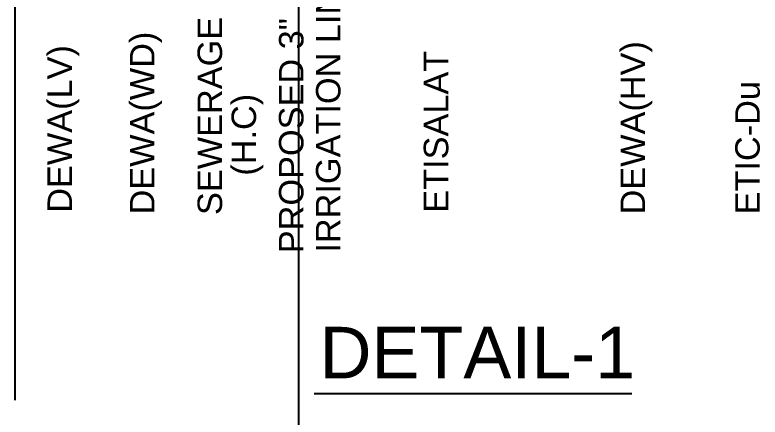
# Model space of a CAD drawing. Header units: inches. Extents: x 11 to 850, y 10 to 598.
# Drawn here: x 109.7 to 196, y 372 to 418.6 of the extents above; entities that cross this region are included whole.
import ezdxf

# ---------------------------------------------------------------- set-up
doc = ezdxf.new("R2010")
doc.units = ezdxf.units.IN
doc.header["$MEASUREMENT"] = 0
doc.layers.add('PDF_Geometry', color=7, linetype='Continuous')
doc.layers.add('PDF_Text', color=7, linetype='Continuous')
doc.styles.add('PDF Arial', font='arial.ttf')

msp = doc.modelspace()

# ---------------------------------------------------------------- linework, layer by layer
at = {"layer": 'PDF_Geometry', "lineweight": 25}
msp.add_lwpolyline([(109.658, 483.679), (109.658, 373.963)], dxfattribs=at)
at = {"layer": 'PDF_Geometry', "color": 1, "lineweight": 25}
for points in [[(142.501, 431.39), (142.501, 296.961), (174.758, 296.961)], [(144.322, 374.744), (181.132, 374.744)]]:
    msp.add_lwpolyline(points, dxfattribs=at)

# ---------------------------------------------------------------- texts
at = {"layer": 'PDF_Text', "color": 1, "char_height": 2.83979, "attachment_point": 7, "rotation": 90, "style": 'PDF Arial'}
for s, insert in [('\\W1.000757;IRRIGATION LINE', (147.427, 391.047)), ('\\W1.000844;PROPOSED 3"', (143.136, 390.983))]:
    msp.add_mtext(s, dxfattribs=dict(at, insert=insert))
at = {"layer": 'PDF_Text', "char_height": 2.83979, "attachment_point": 7, "rotation": 90, "style": 'PDF Arial'}
for s, insert in [('\\W1.000940;SEWERAGE', (133.704, 395.408)), ('\\W1.000625;DEWA(WD)', (126.686, 395.471)), ('\\W1.000703;DEWA(LV)', (117.126, 395.666)), ('\\W1.000665;DEWA(HV)', (183.528, 395.471)), ('\\W1.000732;ETISALAT', (159.914, 395.674)), ('\\W1.000644;ETIC-Du', (196.009, 395.479)), ('\\W1.000620;(H.C)', (138.458, 399.958))]:
    msp.add_mtext(s, dxfattribs=dict(at, insert=insert))
at = {"layer": 'PDF_Text', "color": 1, "insert": (144.964, 376.5), "char_height": 5.95891, "attachment_point": 7, "style": 'PDF Arial'}
msp.add_mtext('\\W1.000829;DETAIL-1', dxfattribs=at)

doc.saveas('drawing.dxf')
